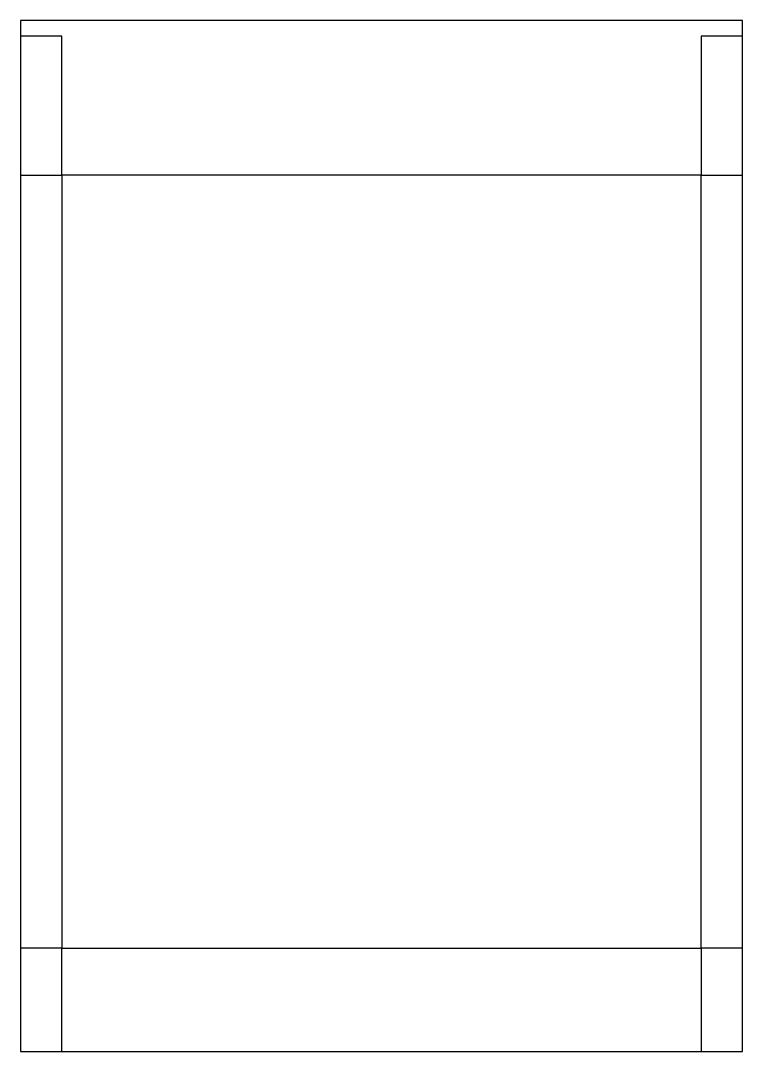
# Model space of a CAD drawing. Extents: x 0 to 723, y 0 to 367.
# Drawn here: x 470 to 540, y 247.2 to 347.2 of the extents above; entities that cross this region are included whole.
import ezdxf

# ---------------------------------------------------------------- set-up
doc = ezdxf.new("R2010")
doc.units = 0
doc.header["$MEASUREMENT"] = 0
doc.layers.get('0').update_dxf_attribs({"linetype": 'CONTINUOUS'})

msp = doc.modelspace()

# ---------------------------------------------------------------- linework, layer by layer
at = {"color": 7, "linetype": 'CONTINUOUS'}
for points in [[(470.04, 247.24), (540.04, 247.24), (540.04, 347.24), (470.04, 347.24)], [(470.04, 332.24), (474.04, 332.24), (474.04, 345.74), (470.04, 345.74)], [(536.04, 332.24), (540.04, 332.24), (540.04, 345.74), (536.04, 345.74)], [(474.04, 257.24), (536.04, 257.24), (536.04, 332.24), (474.04, 332.24)], [(470.04, 247.24), (474.04, 247.24), (474.04, 257.24), (470.04, 257.24)], [(536.04, 247.24), (540.04, 247.24), (540.04, 257.24), (536.04, 257.24)]]:
    msp.add_lwpolyline(points, close=True, dxfattribs=at)

doc.saveas('drawing.dxf')
